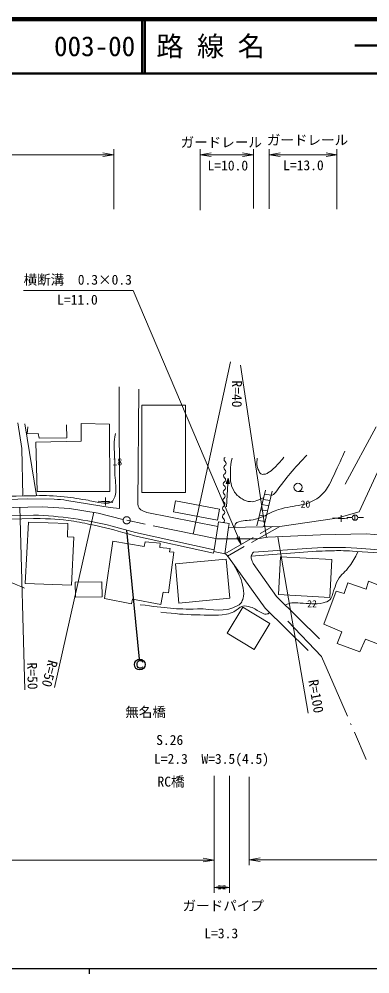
# Model space of a CAD drawing. Units: millimetres, scale not verified. Extents: x 40000 to 680000, y 20000 to 380000.
# Drawn here: x 155080 to 219754, y 204000 to 380000 of the extents above; entities that cross this region are included whole.
import ezdxf
from ezdxf.enums import TextEntityAlignment as Align

# ---------------------------------------------------------------- set-up
doc = ezdxf.new("R2010")
doc.units = ezdxf.units.MM
doc.header["$LTSCALE"] = 1000
for name, pattern in [('CHAIN', [18.5, 12, -1.5, 3.5, -1.5]), ('DASHED', [7.5, 6, -1.5]), ('LONG_DASHED_DOTTED', [15.25, 12, -1.5, 0.25, -1.5])]:
    doc.linetypes.add(name, pattern=pattern)
for name, color, linetype, lineweight in [('M-BMK', 2, 'CHAIN', 13), ('M-STR-HTXT', 7, 'Continuous', 13), ('M-STR-STRC', 7, 'Continuous', 25), ('M-TTL', 2, 'Continuous', 140), ('M-TTL-BAND', 7, 'Continuous', 25), ('M-TTL-LINE', 7, 'Continuous', 50), ('M-WORK', 1, 'Continuous', 13)]:
    doc.layers.add(name, color=color, linetype=linetype, lineweight=lineweight)
doc.layers.add('M-TTL-TXT', color=7, linetype='Continuous')
doc.styles.add('ＭＳ ゴシック', font='')
doc.styles.get('ＭＳ ゴシック').set_extended_font_data('MS Gothic')

# ---------------------------------------------------------------- blocks, each defined once
blk = doc.blocks.new('plus')
at = {"color": 0, "linetype": 'Continuous', "lineweight": -2}
for p, q in [((-1.25, 0), (1.25, 0)), ((0, -1.25), (0, 1.25))]:
    blk.add_line(p, q, dxfattribs=at)
blk = doc.blocks.new('open_arrow')
at = {"color": 0, "linetype": 'Continuous', "lineweight": -2}
blk.add_lwpolyline([(7.5, 1.25), (0, 0), (7.5, -1.25)], dxfattribs=at)

msp = doc.modelspace()

# ---------------------------------------------------------------- linework, layer by layer
at = {"layer": 'M-BMK'}
for p, q in [((159379, 290115), (132008, 289482)), ((164375, 289799), (159379, 290115)), ((169652, 288954), (164375, 289799)), ((174222, 287757), (169652, 288954)), ((191570, 284170), (174222, 287757)), ((198993, 284205), (191570, 284170)), ((200928, 284486), (198993, 284205)), ((210638, 284944), (200928, 284486)), ((219047, 285119), (210638, 284944)), ((225450, 284627), (219047, 285119))]:
    msp.add_line(p, q, dxfattribs=at)
msp.add_circle((174917, 287614), 663, dxfattribs=at)
at = {"layer": 'M-STR-HTXT'}
for p, q in [((172544, 344941), (172544, 356000)), ((188470, 344782), (188470, 356005)), ((198277, 345099), (198277, 356005)), ((201193, 345046), (201193, 356000)), ((213677, 344993), (213677, 356000)), ((78940, 355000), (172544, 355000)), ((188470, 355005), (198277, 355005)), ((201193, 355000), (213677, 355000)), ((194031, 316852), (187141, 285086)), ((195878, 316209), (200681, 284450)), ((155245, 290020), (156148, 256335)), ((161583, 256810), (168835, 289085)), ((202805, 284575), (208366, 252047)), ((191031, 240000), (191031, 223987)), ((191068, 240497), (191068, 218946)), ((193842, 240486), (193842, 218946)), ((197515, 240300), (197515, 224033)), ((81563, 224987), (191031, 224987)), ((197515, 225033), (572192, 225033)), ((191068, 219946), (193842, 219946))]:
    msp.add_line(p, q, dxfattribs=at)
msp.add_lwpolyline([(196019, 283140), (176096, 329993), (155896, 329993)], dxfattribs=at)
at = {"layer": 'M-STR-STRC'}
for p, q in [((174853, 285809), (177191, 262013)), ((176866, 261213), (176918, 261432)), ((176866, 260883), (176866, 261213)), ((176913, 260671), (176866, 260883)), ((177026, 260503), (176913, 260671)), ((176918, 261432), (176972, 261499)), ((176972, 261499), (177087, 261654)), ((177132, 260395), (177026, 260503)), ((177087, 261654), (177242, 261760)), ((177242, 261760), (177521, 261762)), ((177521, 261762), (177683, 261710)), ((177683, 261710), (177793, 261600)), ((177795, 260505), (177685, 260390)), ((177793, 261600), (177851, 261432)), ((177845, 260606), (177795, 260505)), ((177249, 260338), (177132, 260395)), ((177523, 260338), (177249, 260338)), ((177685, 260390), (177523, 260338))]:
    msp.add_line(p, q, dxfattribs=at)
msp.add_circle((177329, 261023), 1000, dxfattribs=at)
msp.add_circle((177329, 261023), 1000, dxfattribs=at)
at = {"layer": 'M-TTL'}
msp.add_line((680000, 380000), (40000, 380000), dxfattribs=at)
at = {"layer": 'M-TTL-BAND'}
for p, q in [((40000, 205000), (579000, 205000)), ((168000, 205000), (168000, 204000))]:
    msp.add_line(p, q, dxfattribs=at)
at = {"layer": 'M-TTL-LINE'}
for p, q in [((177750, 380000), (177750, 370000)), ((178250, 380000), (178250, 370000)), ((40000, 370000), (680000, 370000))]:
    msp.add_line(p, q, dxfattribs=at)
at = {"layer": 'M-WORK'}
for p, q in [((173599, 289795), (173522, 312206)), ((177175, 311759), (176999, 290650)), ((155570, 300829), (154851, 305551)), ((156147, 305405), (158289, 292192)), ((156569, 303547), (156675, 304814)), ((163817, 305201), (163887, 302844)), ((166526, 302175), (166526, 305447)), ((166526, 305447), (171768, 305341)), ((171768, 305341), (171803, 292922)), ((158610, 303618), (156569, 303547)), ((158751, 302773), (158610, 303618)), ((163887, 302844), (158751, 302773)), ((158188, 302034), (166526, 302175)), ((158399, 292922), (158188, 302034)), ((155789, 292117), (155570, 300829)), ((217779, 289143), (222681, 299815)), ((193614, 295410), (193261, 294427)), ((193261, 294427), (193861, 294395)), ((193332, 294624), (193321, 294424)), ((193332, 290086), (193561, 294411)), ((193381, 294421), (193402, 294820)), ((193473, 295017), (193441, 294418)), ((193501, 294414), (193543, 295213)), ((193614, 295410), (193561, 294411)), ((193614, 295410), (193861, 294395)), ((193621, 294408), (193663, 295207)), ((193713, 295004), (193681, 294405)), ((193741, 294402), (193762, 294801)), ((193811, 294598), (193801, 294399)), ((171803, 292922), (158399, 292922)), ((198922, 286608), (200486, 293147)), ((200187, 286418), (201752, 292957)), ((201584, 292254), (200318, 292444)), ((206489, 292943), (207489, 292943)), ((139002, 291026), (156628, 291554)), ((156628, 291554), (161559, 291484)), ((163887, 291275), (171879, 289951)), ((170995, 291073), (169635, 291120)), ((170995, 291073), (172356, 290885)), ((201118, 290308), (199852, 290498)), ((201351, 291281), (200085, 291471)), ((171879, 289951), (173599, 289795)), ((177902, 289335), (178617, 289067)), ((178617, 289067), (191705, 286464)), ((200885, 289336), (199620, 289526)), ((213677, 288000), (217779, 289143)), ((157738, 288569), (131102, 287702)), ((157757, 287969), (131121, 287102)), ((156799, 287270), (156213, 275988)), ((164047, 287035), (156799, 287270)), ((164000, 284549), (164047, 287035)), ((191705, 286464), (191865, 287324)), ((191865, 287324), (193819, 287042)), ((193819, 287042), (193679, 286292)), ((200420, 287391), (199154, 287581)), ((200653, 288363), (199387, 288553)), ((203123, 286475), (213677, 288000)), ((214473, 287956), (212894, 288066)), ((214473, 287956), (215677, 287894)), ((216519, 288116), (215530, 288108)), ((217002, 287607), (217002, 288607)), ((217501, 288112), (218550, 288139)), ((176511, 285355), (172227, 286528)), ((191031, 282172), (176511, 285355)), ((193679, 286292), (203123, 286475)), ((165196, 284502), (164000, 284549)), ((164727, 275660), (165196, 284502)), ((172373, 283752), (170802, 273197)), ((178166, 282814), (172373, 283752)), ((190903, 281585), (176382, 284769)), ((178307, 283658), (178166, 282814)), ((181098, 283423), (178307, 283658)), ((181051, 282579), (181098, 283423)), ((182928, 282415), (181051, 282579)), ((182599, 274229), (183584, 281735)), ((182834, 281828), (182928, 282415)), ((183584, 281735), (182834, 281828)), ((190903, 281585), (191031, 282172)), ((193037, 281428), (190964, 281867)), ((197876, 281016), (209115, 281868)), ((198273, 281727), (209074, 282466)), ((217299, 281870), (221487, 281586)), ((217340, 282469), (221528, 282185)), ((193670, 280811), (193263, 281296)), ((200421, 271426), (193670, 280811)), ((198262, 279671), (202517, 273572)), ((219052, 274898), (219509, 276411)), ((219509, 276411), (225736, 273913)), ((156213, 275988), (164727, 275660)), ((215006, 274124), (215709, 276059)), ((215709, 276059), (219052, 274898)), ((170802, 273197), (175797, 272189)), ((175797, 272189), (175962, 273080)), ((175962, 273080), (181192, 272095)), ((181192, 272095), (181614, 274370)), ((181614, 274370), (182599, 274229)), ((202517, 273572), (210491, 265786)), ((211277, 268460), (213563, 274546)), ((213563, 274546), (215006, 274124)), ((200421, 271426), (208395, 263639)), ((214548, 267052), (211277, 268460)), ((213739, 264906), (214548, 267052)), ((217891, 263358), (213739, 264906)), ((218946, 265680), (217891, 263358)), ((224012, 263745), (218946, 265680))]:
    msp.add_line(p, q, dxfattribs=at)
at = {"layer": 'M-WORK', "linetype": 'DASHED'}
for p, q in [((191705, 286464), (191031, 282172)), ((193037, 281428), (201781, 286449)), ((193037, 281428), (193679, 286292)), ((203123, 286475), (193488, 281027))]:
    msp.add_line(p, q, dxfattribs=at)
at = {"layer": 'M-WORK', "linetype": 'LONG_DASHED_DOTTED'}
for points in [[(215220, 294262), (225634, 313683), (229750, 326665)], [(204620, 269021), (210824, 262525), (219065, 243523)]]:
    msp.add_lwpolyline(points, dxfattribs=at)
at = {"layer": 'M-WORK'}
for points in [[(177679, 308822), (185771, 308822), (185771, 292708), (177679, 292708)], [(183543, 289190), (191658, 287642), (192047, 289679), (183931, 291227)], [(183884, 279576), (184552, 272364), (193937, 273234), (193268, 280446)], [(203254, 280880), (202879, 273914), (212355, 273403), (212730, 280369)], [(165413, 276199), (165449, 273455), (170379, 273518), (170343, 276262)], [(196341, 271594), (201289, 268591), (198398, 263826), (193449, 266828)]]:
    msp.add_lwpolyline(points, close=True, dxfattribs=at)
for centre, radius in [((206489, 293693), 750), ((217002, 288107), 500)]:
    msp.add_circle(centre, radius, dxfattribs=at)
for centre, radius, start, end in [((193267, 297313), 452, 122.23808, 234.52803), ((193309, 298812), 452, 122.23808, 234.52803), ((192785, 298077), 452, 302.23808, 54.52803), ((193225, 295814), 452, 122.23808, 234.52803), ((192743, 296577), 452, 302.23808, 54.52803), ((193182, 294314), 452, 122.23808, 234.52803), ((192658, 293579), 452, 302.23808, 54.52803), ((192701, 295078), 452, 302.23808, 54.52803), ((193140, 292815), 452, 122.23808, 234.52803), ((192616, 292079), 452, 302.23808, 54.52803), ((161336, 275878), 15607, 80.59266, 89.18252), ((178391, 290639), 1392, 179.52255, 249.44395), ((193098, 291315), 452, 122.23808, 234.52803), ((192574, 290580), 452, 302.23808, 54.52803), ((193013, 288317), 452, 122.23808, 234.52803), ((193055, 289816), 452, 122.23808, 234.52803), ((192531, 289080), 452, 302.23808, 54.52803), ((155712, 221723), 66877, 75.70314, 88.26396), ((192489, 287581), 452, 302.23808, 54.52803), ((213225, 221778), 60830, 86.12148, 93.91316), ((192966, 281047), 388, 39.98689, 79.48737)]:
    msp.add_arc(centre, radius, start, end, dxfattribs=at)
for points, knots in [([(172823, 303585), (172665, 302658), (172607, 302361), (172589, 301568), (172572, 300862), (172655, 300468), (172683, 299762), (172741, 298261), (172677, 297417), (172753, 295916), (172790, 295182), (172890, 294774), (172894, 294039), (172897, 293388), (173002, 293000), (172823, 292374), (172650, 291767), (172579, 291272), (172026, 290967), (171399, 290621), (170910, 290791), (170196, 290850), (169091, 290940), (168499, 291186), (167405, 291366), (165599, 291663), (164583, 291812), (162761, 291999), (160692, 292211), (159517, 292172), (157437, 292140), (150163, 292026), (138850, 291590), (138826, 291434), (138826, 291434), (138826, 291434), (138826, 291434)], [0, 0, 0, 0, 1, 1, 1, 2, 2, 2, 3, 3, 3, 4, 4, 4, 5, 5, 5, 6, 6, 6, 7, 7, 7, 8, 8, 8, 9, 9, 9, 10, 10, 10, 11, 11, 11, 12, 12, 12, 12]), ([(194873, 286315), (194849, 286563), (194839, 286745), (194977, 286960), (195131, 287198), (195342, 287224), (195611, 287312), (196749, 287682), (197470, 287533), (198636, 287804), (200153, 288158), (200841, 288831), (202295, 289388), (205416, 290583), (207842, 289875), (210457, 291956), (211143, 292502), (211478, 292897), (211935, 293645), (212758, 294992), (213052, 295841), (213729, 297268), (214293, 298457), (214470, 298844), (215136, 300329)], [0, 0, 0, 0, 1, 1, 1, 2, 2, 2, 3, 3, 3, 4, 4, 4, 5, 5, 5, 6, 6, 6, 7, 7, 7, 8, 8, 8, 8]), ([(198953, 299086), (198942, 298100), (198825, 297596), (199250, 296803), (199392, 296539), (199431, 296340), (199672, 296162), (199879, 296010), (200073, 296090), (200329, 296115), (200589, 296141), (200735, 296209), (200954, 296350), (201821, 296905), (202222, 297348), (202924, 298101), (203321, 298525), (203463, 298681), (203894, 299227)], [0, 0, 0, 0, 1, 1, 1, 2, 2, 2, 3, 3, 3, 4, 4, 4, 5, 5, 5, 6, 6, 6, 6]), ([(208147, 299633), (207009, 298441), (206703, 298111), (205817, 297100), (204724, 295854), (204176, 295101), (203128, 293817), (202675, 293262), (202540, 292828), (201971, 292394), (201827, 292284), (201609, 292199), (201564, 292175), (201564, 292175), (201564, 292175), (201564, 292175)], [0, 0, 0, 0, 1, 1, 1, 2, 2, 2, 3, 3, 3, 4, 4, 4, 5, 5, 5, 5]), ([(200173, 291839), (199637, 291537), (199446, 291422), (198937, 291268), (198480, 291129), (198210, 291010), (197733, 291049), (197106, 291100), (196720, 291193), (196201, 291549), (195499, 292030), (195052, 292330), (194653, 293082), (193979, 294351), (194008, 295273), (194043, 296709), (194066, 297645), (194110, 298040), (194340, 299086)], [0, 0, 0, 0, 1, 1, 1, 2, 2, 2, 3, 3, 3, 4, 4, 4, 5, 5, 5, 6, 6, 6, 6]), ([(176382, 284769), (172960, 285724), (172033, 286017), (169201, 286634), (167626, 286977), (166746, 287187), (165155, 287443), (162295, 287903), (161233, 287863), (157757, 287969)], [0, 0, 0, 0, 1, 1, 1, 2, 2, 2, 3, 3, 3, 3]), ([(198273, 281727), (198200, 281639), (198180, 281608), (198126, 281527), (198003, 281342), (197924, 281233), (197876, 281016), (197813, 280732), (197873, 280554), (197959, 280276), (198038, 280024), (198144, 279907), (198262, 279671), (198262, 279671), (198262, 279671), (198262, 279671)], [0, 0, 0, 0, 1, 1, 1, 2, 2, 2, 3, 3, 3, 4, 4, 4, 5, 5, 5, 5]), ([(204155, 271973), (204674, 272209), (204883, 272292), (205379, 272379), (205957, 272481), (206294, 272354), (206880, 272356), (208539, 272362), (209532, 271967), (211126, 272426), (211654, 272579), (212080, 272554), (212416, 272989), (212908, 273628), (212874, 274161), (213166, 274912), (213423, 275572), (213466, 275990), (213823, 276601), (214478, 277724), (215226, 278076), (215981, 279134), (216699, 280141), (216923, 280552), (217613, 281849)], [0, 0, 0, 0, 1, 1, 1, 2, 2, 2, 3, 3, 3, 4, 4, 4, 5, 5, 5, 6, 6, 6, 7, 7, 7, 8, 8, 8, 8]), ([(217299, 281870), (216143, 281963), (215820, 281981), (214869, 282009), (213592, 282046), (212875, 281992), (211598, 281956), (210627, 281929), (210317, 281918), (209115, 281868)], [0, 0, 0, 0, 1, 1, 1, 2, 2, 2, 3, 3, 3, 3]), ([(194685, 279399), (195536, 277807), (195961, 277221), (196247, 275667), (196395, 274858), (196614, 274377), (196450, 273572), (196296, 272811), (196080, 272262), (195402, 271883), (192851, 270456), (190866, 271347), (187944, 271277), (183825, 271178), (182292, 271450), (177425, 272051)], [0, 0, 0, 0, 1, 1, 1, 2, 2, 2, 3, 3, 3, 4, 4, 4, 5, 5, 5, 5]), ([(131296, 273848), (132493, 274273), (132906, 274384), (133970, 274599), (135535, 274914), (136457, 274746), (138051, 274857), (141112, 275070), (142988, 274429), (145884, 275443), (146859, 275784), (147209, 276441), (148206, 276710), (149437, 277041), (150203, 276761), (151467, 276592), (153345, 276342), (154076, 275956), (156087, 275115)], [0, 0, 0, 0, 1, 1, 1, 2, 2, 2, 3, 3, 3, 4, 4, 4, 5, 5, 5, 6, 6, 6, 6]), ([(201291, 270576), (201057, 270420), (200915, 270349), (200644, 270315), (200274, 270268), (200077, 270458), (199730, 270597), (198914, 270924), (198578, 271410), (197724, 271617), (197185, 271748), (196844, 271935), (196313, 271773), (195597, 271555), (195353, 271100), (194687, 270757), (194181, 270496), (193857, 270415), (193295, 270319), (191139, 269953), (189884, 270148), (187698, 270194), (185150, 270247), (184259, 270361), (181193, 270695)], [0, 0, 0, 0, 1, 1, 1, 2, 2, 2, 3, 3, 3, 4, 4, 4, 5, 5, 5, 6, 6, 6, 7, 7, 7, 8, 8, 8, 8])]:
    msp.add_open_spline(points, degree=3, knots=knots, dxfattribs=at)

# ---------------------------------------------------------------- block references
at = {"layer": 'M-STR-HTXT'}
for p, xscale, yscale, rotation in [((172544, 355000), 267, 267, 180), ((198277, 355005), 267, 267, 180), ((213677, 355000), 267, 267, 180), ((196019, 283140), 200, 200, 113), ((191031, 224987), 267, 267, 180), ((193842, 219946), 267, 267, 180)]:
    msp.add_blockref('open_arrow', p, dxfattribs=dict(at, xscale=xscale, yscale=yscale, rotation=rotation))
at = {"layer": 'M-STR-HTXT', "xscale": 267, "yscale": 267}
for p in [(188470, 355005), (201193, 355000), (197515, 225033), (191068, 219946)]:
    msp.add_blockref('open_arrow', p, dxfattribs=at)
at = {"layer": 'M-WORK'}
for p, xscale, yscale in [((170995, 291073), 600, 600), ((214473, 287956), 480, 480)]:
    msp.add_blockref('plus', p, dxfattribs=dict(at, xscale=xscale, yscale=yscale))

# ---------------------------------------------------------------- texts
at = {"layer": 'M-STR-HTXT', "style": 'ＭＳ ゴシック'}
for s, p in [('ガードレール', (184848, 355825)), ('ガードレール', (200744, 356244)), ('横断溝\u30000.3×0.3', (155896, 330493)), ('L=11.0', (162097, 326806)), ('無名橋', (174651, 250804)), ('S.26', (180350, 245658)), ('L=2.3\u3000W=3.5(4.5)', (179954, 242175)), ('RC橋', (180588, 237980)), ('ガードパイプ', (185211, 215101))]:
    msp.add_text(s, height=1833, dxfattribs=at).set_placement(p, align=Align.BOTTOM_LEFT)
for s, p in [('L=10.0', (193563, 351546)), ('L=13.0', (207495, 351593)), ('L=3.3', (192350, 210016))]:
    msp.add_text(s, height=1833, dxfattribs=at).set_placement(p, align=Align.BOTTOM_CENTER)
for s, rotation, p in [('R=40', 270, (193778, 313397)), ('R=50', 271.535, (156013, 261363)), ('R=50', 255.619, (159929, 262131)), ('R=100', 279.819, (207853, 257993))]:
    msp.add_text(s, height=1833, rotation=rotation, dxfattribs=at).set_placement(p, align=Align.BOTTOM_LEFT)
at = {"layer": 'M-TTL-TXT', "style": 'ＭＳ ゴシック'}
for s, p in [('003-00', (161521, 375000)), ('路 線 名', (180380, 375000)), ('一般県道長府前田線', (216734, 375000))]:
    msp.add_text(s, height=3666, dxfattribs=at).set_placement(p, align=Align.MIDDLE_LEFT)
at = {"layer": 'M-WORK', "style": 'ＭＳ ゴシック'}
for s, p in [('18', (172290, 297348)), ('20', (206975, 289536)), ('22', (208192, 271165))]:
    msp.add_text(s, height=1320, dxfattribs=at).set_placement(p, align=Align.BOTTOM_LEFT)

doc.saveas('drawing.dxf')
